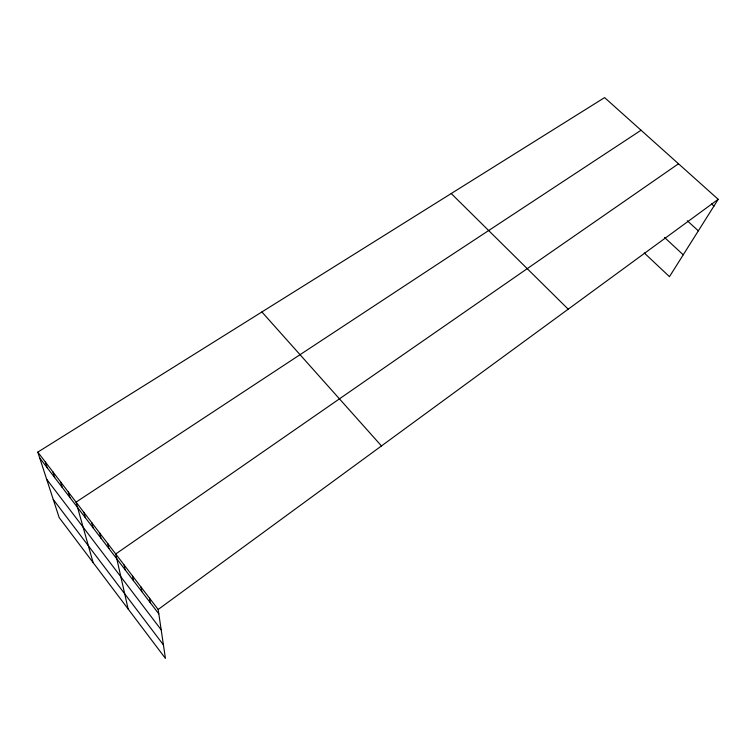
<?xml version="1.0" encoding="UTF-8"?>
<svg xmlns="http://www.w3.org/2000/svg" width="756" height="756" viewBox="0 0 756 756"><rect width="100%" height="100%" fill="white"/><g stroke="black" fill="none" stroke-linecap="round" stroke-linejoin="round"><path stroke-width="1.13" d="M37.8 452.116L158.165 609.478L165.422 658.4L59.185 517.624L37.8 452.116L604.602 97.6L718.2 199.329L669.466 276.658L644.301 252.995M158.165 609.478L718.2 199.329M678.501 163.778L115.715 553.978L128.123 608.977M641.05 130.24L76.044 502.116L93.101 562.568M711.566 203.931L713.947 206.076M687.289 220.761L698.336 230.845M664.467 237.393L683.244 254.8M451.228 193.527L568.21 309.176M261.897 311.954L381.478 445.936M39.709 457.966L158.817 613.872M46.655 479.238L161.179 629.814M53.251 499.451L163.419 644.896M45.341 461.973L47.174 467.737M52.929 471.905L54.697 477.584M60.584 481.903L62.266 487.497M68.286 491.976L69.892 497.476M83.869 512.341L85.315 517.662M91.741 522.632L93.101 527.858M99.679 533.008L100.954 538.14M107.664 543.46L108.864 548.487M124.079 564.912L125.099 569.74M132.498 575.921L133.434 580.646M140.994 587.025L141.835 591.636M149.546 598.204L150.293 602.712"/></g></svg>
